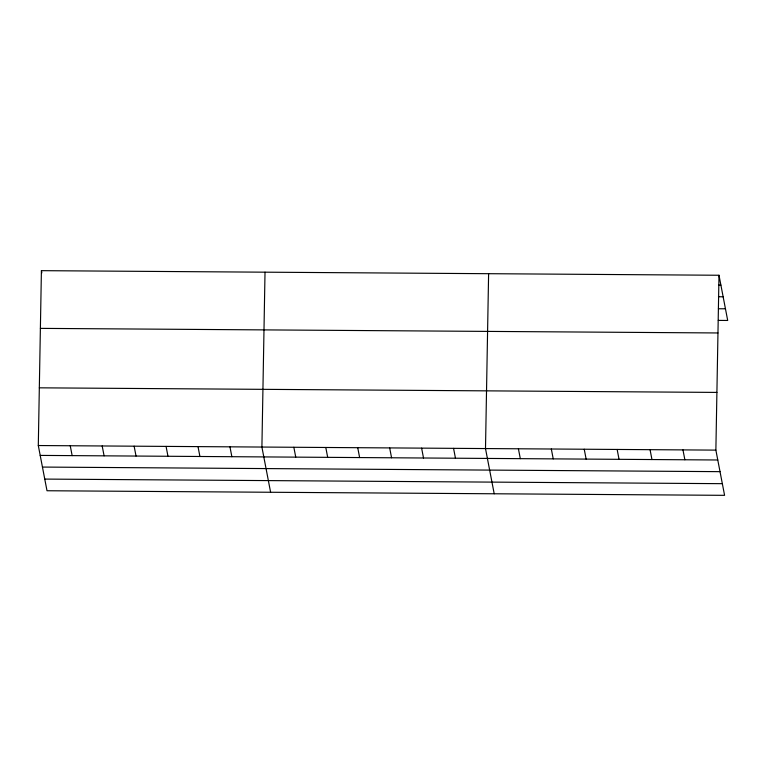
<?xml version="1.0" encoding="UTF-8"?>
<svg xmlns="http://www.w3.org/2000/svg" width="766" height="766" viewBox="0 0 766 766"><rect width="100%" height="100%" fill="white"/><g stroke="black" fill="none" stroke-linecap="round" stroke-linejoin="round"><path stroke-width="1.15" d="M718.996 275.253L715.875 450.121L724.588 495.334L47.004 490.747L38.3 445.534L41.412 270.666L718.996 275.253L727.7 320.466L718.297 320.399M265.017 272.179L261.905 447.047L270.609 492.26M488.612 273.692L485.5 448.56L494.204 493.773M718.546 285.105L720.892 285.124M718.441 296.748L723.142 296.787M718.403 308.755L725.45 308.803M40.387 328.375L717.962 332.961M39.325 387.826L716.909 392.412M38.3 445.534L715.875 450.121M40.196 455.406L717.78 459.993M42.446 467.069L720.021 471.655M44.763 479.085L722.338 483.672M682.966 449.901L684.871 459.772M650.056 449.68L651.962 459.543M617.147 449.45L619.043 459.322M584.238 449.23L586.134 459.102M551.328 449.01L553.224 458.872M518.41 448.79L520.315 458.652M453.558 448.349L455.464 458.212M421.616 448.129L423.512 458.001M389.674 447.918L391.57 457.781M357.732 447.698L359.627 457.57M325.789 447.478L327.685 457.35M293.847 447.267L295.743 457.13M229.963 446.837L231.859 456.699M198.011 446.616L199.916 456.488M166.069 446.396L167.974 456.268M134.127 446.185L136.032 456.057M102.184 445.965L104.09 455.837M41.412 270.666L41.833 272.859M70.242 445.755L72.148 455.617"/></g></svg>
